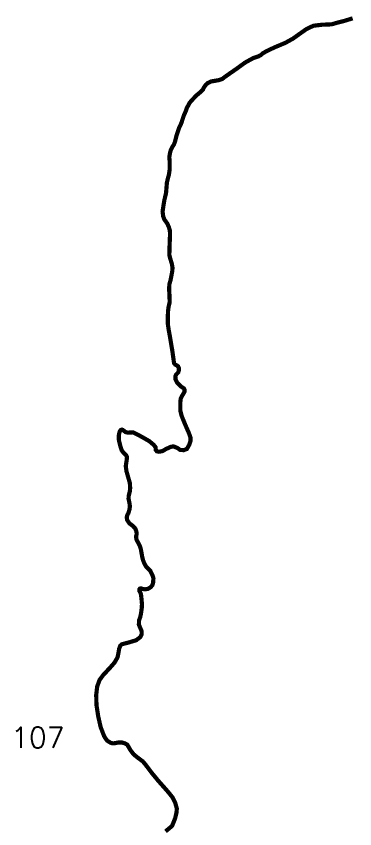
# Model space of a CAD drawing. Header units: metres. Extents: x 305136 to 309379, y 1922813 to 1928295.
# Drawn here: x 307084 to 307894, y 1926349 to 1928295 of the extents above; entities that cross this region are included whole.
import ezdxf

# ---------------------------------------------------------------- set-up
doc = ezdxf.new("R2010")
doc.units = ezdxf.units.M
doc.layers.add('UNPROTECTED', color=10, linetype='Continuous')
doc.styles.get("Standard").update_dxf_attribs({"font": 'simplex.shx'})

msp = doc.modelspace()

# ---------------------------------------------------------------- linework, layer by layer
at = {"layer": 'UNPROTECTED', "const_width": 10, "flags": 128}
msp.add_lwpolyline([(307889, 1928289.8), (307867.4, 1928283.2), (307857.8, 1928280.9), (307838.2, 1928275.4), (307816.8, 1928274.6), (307795.1, 1928272.1), (307777.6, 1928263.6), (307759.3, 1928250.6), (307746.1, 1928241.2), (307728, 1928231.2), (307717.8, 1928226.9), (307702.4, 1928220.4), (307683.2, 1928211.4), (307673.5, 1928205.7), (307669.7, 1928202.1), (307664, 1928199), (307651, 1928194.6), (307631.3, 1928183.7), (307612.8, 1928170.2), (307584.9, 1928150.8), (307576.5, 1928144.4), (307567.7, 1928141.6), (307550.5, 1928138.7), (307542.5, 1928135), (307538.2, 1928131.3), (307533.3, 1928124.7), (307530.9, 1928119.5), (307526.4, 1928114.7), (307514.6, 1928104.8), (307502.9, 1928092.3), (307499.1, 1928087.8), (307495.9, 1928082.1), (307492.2, 1928075.1), (307489.7, 1928067.7), (307485.3, 1928058.2), (307482.7, 1928050.4), (307479, 1928038.9), (307473.6, 1928027.6), (307470.1, 1928017.1), (307467, 1928007.5), (307463.8, 1927994.2), (307460.9, 1927987.1), (307457, 1927981.2), (307453.7, 1927974.2), (307451.8, 1927967.4), (307450.2, 1927957), (307451, 1927948.7), (307451.1, 1927928), (307449.2, 1927915.2), (307446.8, 1927906.4), (307444.4, 1927896.2), (307443.7, 1927887.6), (307442.3, 1927871), (307438.6, 1927855.6), (307436.4, 1927842.5), (307434.1, 1927827.5), (307435.5, 1927815.6), (307438.4, 1927808.1), (307445.4, 1927798.2), (307449.1, 1927790), (307451.5, 1927781.7), (307451.9, 1927772.1), (307450.7, 1927740.8), (307450.3, 1927722.7), (307452.5, 1927714.3), (307456.6, 1927700.6), (307457.9, 1927691.7), (307457.1, 1927683.2), (307453.1, 1927662.7), (307450.2, 1927652.3), (307449.8, 1927639.9), (307450.7, 1927625.7), (307451, 1927609.8), (307448.4, 1927598.5), (307447, 1927587.6), (307446.7, 1927573.3), (307446.7, 1927557.4), (307448.6, 1927544.5), (307451.9, 1927526.3), (307457.6, 1927492.5), (307461.1, 1927467.1), (307462, 1927463), (307464.3, 1927460.6), (307468, 1927458.8), (307471.2, 1927456.4), (307472.8, 1927453), (307472.9, 1927446.4), (307471.6, 1927441.9), (307466.3, 1927436.4), (307464.7, 1927432.2), (307465.1, 1927425), (307469, 1927417.4), (307477.6, 1927408.4), (307485.1, 1927403.6), (307486.7, 1927400.6), (307486.4, 1927395.1), (307481.3, 1927386.6), (307477.4, 1927379), (307476.4, 1927368.1), (307476.7, 1927349.9), (307479.9, 1927337.2), (307489.2, 1927314.5), (307497, 1927296.9), (307500.8, 1927286.3), (307500.9, 1927277.5), (307497.7, 1927268.2), (307492.1, 1927258.4), (307484.5, 1927255.7), (307476.1, 1927256.3), (307469.4, 1927261), (307460.1, 1927264.7), (307453.6, 1927263.5), (307442, 1927258.3), (307434.2, 1927253.5), (307425.4, 1927251.9), (307420.5, 1927252.9), (307418, 1927255.7), (307417.3, 1927262.8), (307412.7, 1927268.4), (307402.1, 1927277.4), (307376.3, 1927292), (307363.7, 1927298.2), (307357.9, 1927298.1), (307350.8, 1927297.6), (307345.7, 1927298.9), (307338.9, 1927304), (307336.7, 1927304.9), (307334, 1927304), (307331.6, 1927300.5), (307329.6, 1927293), (307329.2, 1927281), (307333.4, 1927264), (307336.3, 1927255.1), (307341.6, 1927248.3), (307346.4, 1927244.2), (307348.9, 1927239.3), (307348.2, 1927231.9), (307346, 1927217.8), (307347.6, 1927205.3), (307352, 1927190.1), (307355.7, 1927177.1), (307356.5, 1927165), (307355.6, 1927156.3), (307353.2, 1927147.1), (307352.6, 1927139.3), (307354.5, 1927130.7), (307355.9, 1927121.7), (307354.8, 1927113.4), (307352.4, 1927105.2), (307349.8, 1927100.6), (307348.3, 1927094.7), (307349.2, 1927088.7), (307354.7, 1927080.4), (307364, 1927073.3), (307369, 1927067.5), (307371, 1927062), (307372, 1927057.1), (307371.9, 1927053.6), (307370.8, 1927050.2), (307370.8, 1927046), (307372.1, 1927040.5), (307376, 1927033.5), (307378.6, 1927028), (307380.3, 1927024.4), (307382.2, 1927018.1), (307383.7, 1927009.3), (307385.3, 1927000), (307387.8, 1926990.7), (307391, 1926983.2), (307394.5, 1926977.2), (307399.6, 1926971.9), (307404.8, 1926966.7), (307407.8, 1926960.2), (307410.4, 1926954.6), (307412.2, 1926948.9), (307411.3, 1926937.5), (307409.6, 1926932.2), (307405.5, 1926927.4), (307399.1, 1926923.6), (307392, 1926922.3), (307385.8, 1926923.5), (307382.6, 1926924.7), (307381.4, 1926924.5), (307379.5, 1926923.9), (307378.7, 1926922.6), (307378.4, 1926920.9), (307378.7, 1926918.3), (307380.5, 1926915.4), (307381.8, 1926912.5), (307382.6, 1926909), (307383.9, 1926896.2), (307384.7, 1926887.5), (307384.5, 1926879.5), (307382.6, 1926865.6), (307380.7, 1926856.3), (307377.7, 1926847.8), (307377.4, 1926837.8), (307380.7, 1926829.9), (307383.8, 1926822.4), (307384.1, 1926815), (307380.4, 1926807.7), (307370.9, 1926800.5), (307354.5, 1926795.5), (307336.4, 1926790.7), (307332.9, 1926787.5), (307330.1, 1926779.9), (307328.6, 1926770.6), (307326.2, 1926759.2), (307319, 1926746.8), (307308.6, 1926734.9), (307291.4, 1926716.4), (307283.3, 1926705.3), (307277.6, 1926689.7), (307275.2, 1926669.4), (307275.9, 1926644.9), (307280.1, 1926617.9), (307285.9, 1926592.2), (307294, 1926571.2), (307297.6, 1926565.1), (307301.5, 1926560), (307309.5, 1926554.9), (307314.6, 1926553.6), (307319.4, 1926553.8), (307328.2, 1926555.5), (307337.1, 1926555.5), (307344, 1926553.4), (307349.6, 1926550.2), (307357.9, 1926536.2), (307364.8, 1926527.2), (307374.5, 1926519.3), (307386.7, 1926510.3), (307393.1, 1926502.8), (307407.6, 1926483.5), (307424, 1926463.6), (307446.6, 1926438.1), (307458, 1926424), (307464, 1926412.1), (307468.2, 1926397.6), (307467.4, 1926387.7), (307464.1, 1926373.8), (307456.8, 1926355.7), (307441.2, 1926342.7)], dxfattribs=at)

# ---------------------------------------------------------------- texts
at = {"insert": (307071, 1926592.6), "char_height": 50, "attachment_point": 1}
msp.add_mtext_dynamic_manual_height_columns('107', width=70.183, gutter_width=1, heights=[0], dxfattribs=at)

doc.saveas('drawing.dxf')
